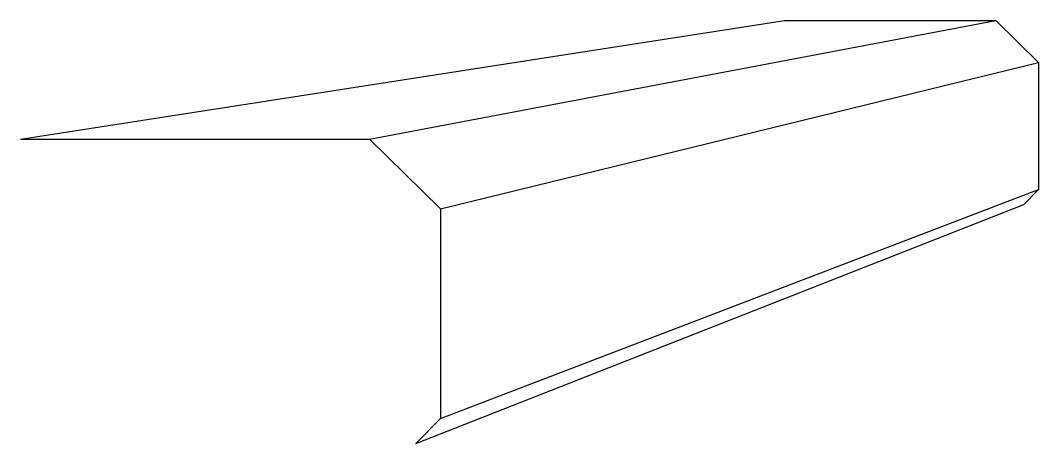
# Model space of a CAD drawing. Header units: millimetres. Extents: x 254 to 302.3, y 292.5 to 312.5.
import ezdxf

# ---------------------------------------------------------------- set-up
doc = ezdxf.new("R2010")
doc.units = ezdxf.units.MM
doc.layers.add('Capa1', color=2, linetype='Continuous')

msp = doc.modelspace()

# ---------------------------------------------------------------- linework, layer by layer
at = {"layer": 'Capa1', "color": 3}
for p, q in [((254.05, 306.868), (290.229, 312.482)), ((270.585, 306.868), (300.229, 312.482)), ((290.229, 312.482), (300.229, 312.482)), ((300.229, 312.482), (302.258, 310.482)), ((273.941, 303.561), (302.258, 310.482)), ((302.258, 310.482), (302.258, 304.481)), ((254.05, 306.868), (270.585, 306.868)), ((270.585, 306.868), (273.941, 303.561)), ((273.941, 293.638), (302.258, 304.481)), ((302.258, 304.481), (301.55, 303.765)), ((272.769, 292.455), (301.55, 303.765)), ((273.941, 303.561), (273.941, 293.638)), ((273.941, 293.638), (272.769, 292.455))]:
    msp.add_line(p, q, dxfattribs=at)

doc.saveas('drawing.dxf')
